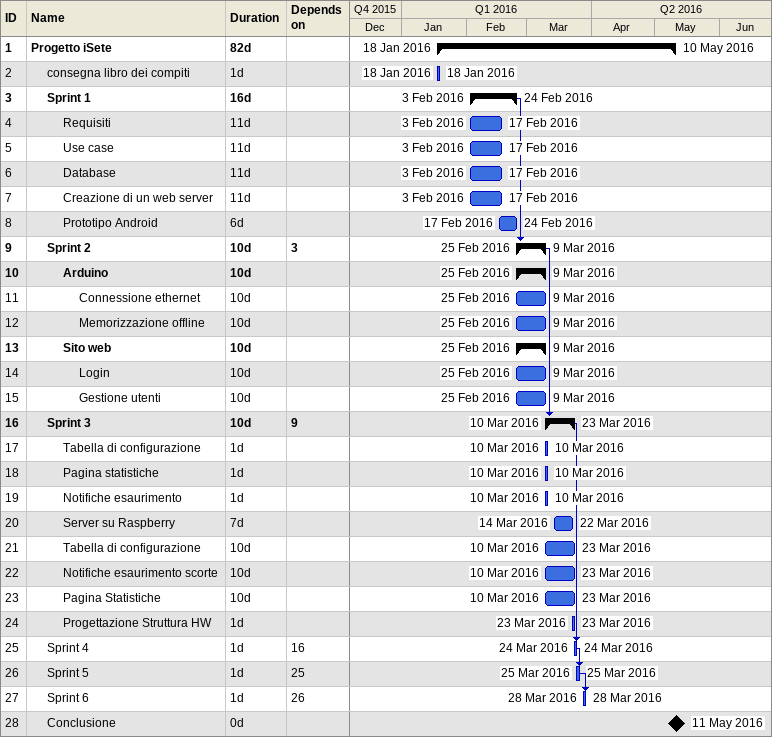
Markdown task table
| ID | Level | Task | Duration | Start | Finish | Predecessors |
|---|---|---|---|---|---|---|
| 1 | 1 | **Progetto iSete** | 82d | 2016-01-18 | 2016-05-10 |  |
| 2 | 2 | consegna libro dei compiti | 1d | 2016-01-18 | 2016-01-18 |  |
| 3 | 2 | **Sprint 1** | 16d | 2016-02-03 | 2016-02-24 |  |
| 4 | 3 | Requisiti | 11d | 2016-02-03 | 2016-02-17 |  |
| 5 | 3 | Use case | 11d | 2016-02-03 | 2016-02-17 |  |
| 6 | 3 | Database | 11d | 2016-02-03 | 2016-02-17 |  |
| 7 | 3 | Creazione di un web server | 11d | 2016-02-03 | 2016-02-17 |  |
| 8 | 3 | Prototipo Android | 6d | 2016-02-17 | 2016-02-24 |  |
| 9 | 2 | **Sprint 2** | 10d | 2016-02-25 | 2016-03-09 | 3 |
| 10 | 3 | **Arduino** | 10d | 2016-02-25 | 2016-03-09 |  |
| 11 | 4 | Connessione ethernet | 10d | 2016-02-25 | 2016-03-09 |  |
| 12 | 4 | Memorizzazione offline | 10d | 2016-02-25 | 2016-03-09 |  |
| 13 | 3 | **Sito web** | 10d | 2016-02-25 | 2016-03-09 |  |
| 14 | 4 | Login | 10d | 2016-02-25 | 2016-03-09 |  |
| 15 | 4 | Gestione utenti | 10d | 2016-02-25 | 2016-03-09 |  |
| 16 | 2 | **Sprint 3** | 10d | 2016-03-10 | 2016-03-23 | 9 |
| 17 | 3 | Tabella di configurazione | 1d | 2016-03-10 | 2016-03-10 |  |
| 18 | 3 | Pagina statistiche | 1d | 2016-03-10 | 2016-03-10 |  |
| 19 | 3 | Notifiche esaurimento | 1d | 2016-03-10 | 2016-03-10 |  |
| 20 | 3 | Server su Raspberry | 7d | 2016-03-14 | 2016-03-22 |  |
| 21 | 3 | Tabella di configurazione | 10d | 2016-03-10 | 2016-03-23 |  |
| 22 | 3 | Notifiche esaurimento scorte | 10d | 2016-03-10 | 2016-03-23 |  |
| 23 | 3 | Pagina Statistiche | 10d | 2016-03-10 | 2016-03-23 |  |
| 24 | 3 | Progettazione Struttura HW | 1d | 2016-03-23 | 2016-03-23 |  |
| 25 | 2 | Sprint 4 | 1d | 2016-03-24 | 2016-03-24 | 16 |
| 26 | 2 | Sprint 5 | 1d | 2016-03-25 | 2016-03-25 | 25 |
| 27 | 2 | Sprint 6 | 1d | 2016-03-28 | 2016-03-28 | 26 |
| 28 | 2 | Conclusione | 0d | 2016-05-11 | 2016-05-11 |  |
